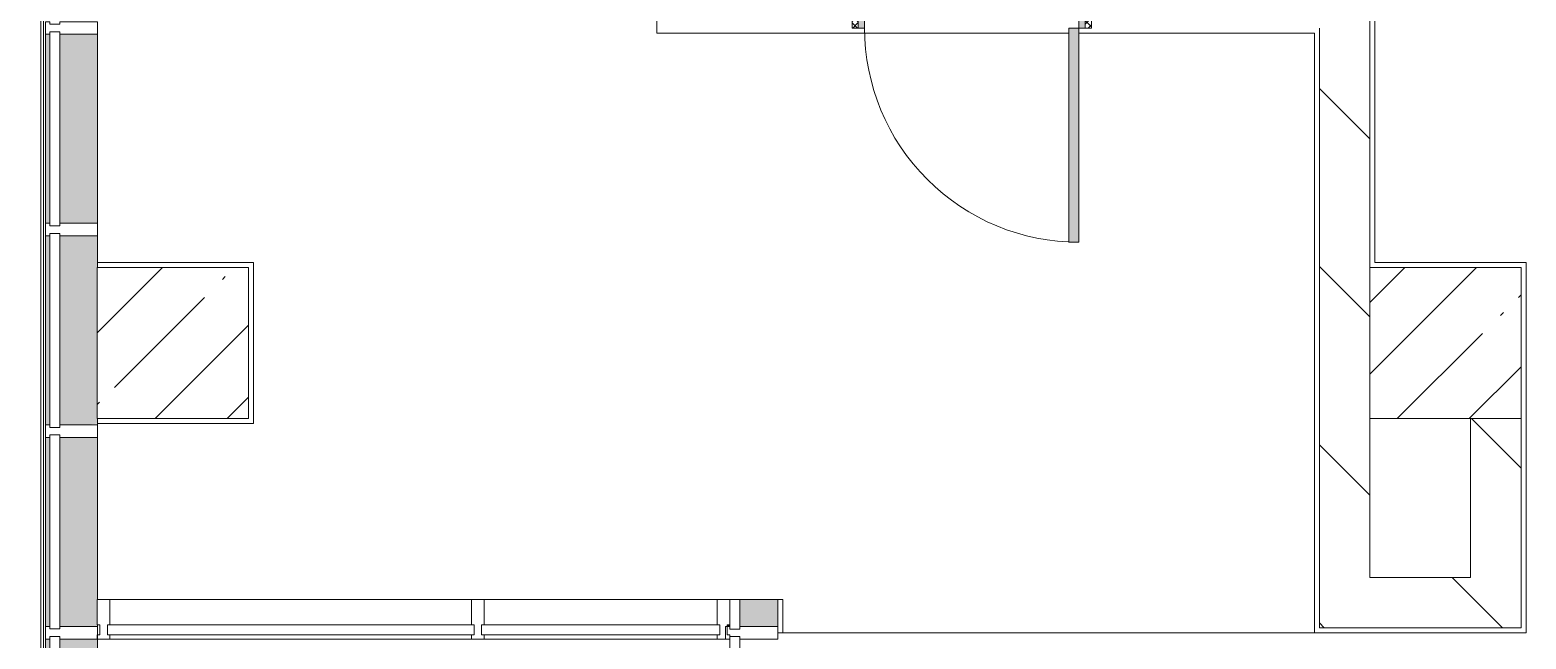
# Model space of a CAD drawing. Header units: millimetres. Extents: x 81459 to 274965, y -8553 to 29000.
# Drawn here: x 151552 to 157489, y 20725 to 23143 of the extents above; entities that cross this region are included whole.
import ezdxf

# ---------------------------------------------------------------- set-up
doc = ezdxf.new("R2010")
doc.units = ezdxf.units.MM
for name, color, linetype, lineweight, true_color in [('A-DETL-GENF-2', 7, 'Continuous', 5, 0xaaaaaa), ('A-DETL-GENF-3', 7, 'Continuous', 5, 0xe2e2e2), ('A-DOOR-6', 7, 'Continuous', 5, 0xe2e2e2), ('A-DOOR-7', 7, 'Continuous', 5, 0xaaaaaa), ('A-DOOR-FRAM-4', 7, 'Continuous', 5, 0xe2e2e2), ('A-DOOR-FRAM-5', 7, 'Continuous', 5, 0xaaaaaa), ('A-FLOR-2', 7, 'Continuous', 5, 0xaaaaaa), ('A-GLAZ-CWMG-3', 7, 'Continuous', 5, 0x383e42)]:
    doc.layers.add(name, color=color, linetype=linetype, lineweight=lineweight, true_color=true_color)
for name, color, linetype, lineweight in [('A-GLAZ-CURT-2', 7, 'Continuous', 5), ('A-GLAZ-CWMG-2', 7, 'Continuous', 5), ('I-WALL-3', 7, 'Continuous', 5), ('S-COLS-1', 7, 'Continuous', 5)]:
    doc.layers.add(name, color=color, linetype=linetype, lineweight=lineweight)
pattern_1 = [(135, (147759.1, 0), (-353.553, -353.553), [])]

# ---------------------------------------------------------------- blocks, each defined once
blk = doc.blocks.new('Системная панель - Стекло - 40мм-V40-1_7_3_птичка')
at = {"layer": 'A-GLAZ-CURT-2'}
for p, q in [((385, 40), (-385, 40)), ((-385, 40), (-385, 0)), ((-385, 0), (385, 0)), ((385, 0), (385, 40))]:
    blk.add_line(p, q, dxfattribs=at)
blk = doc.blocks.new('Прямоугольный импост - Импост структурный с накладкой - 190мм-23186010-1_7_3_птичка')
at = {"layer": 'A-GLAZ-CWMG-3'}
for points in [[(3861.1, 23175.1), (3871.1, 23175.1), (3871.1, 23925.1), (3854.1, 23925.1), (3854.1, 23175.1)], [(4031.1, 23175.1), (4061.1, 23175.1), (4060, 23925.1), (3911.1, 23925.1), (3911.1, 23175.1), (4006.1, 23175.1)]]:
    blk.add_hatch(color=256, dxfattribs=at).paths.add_polyline_path(points)
at = {"layer": 'A-GLAZ-CWMG-2'}
for p, q in [((3854.1, 23175.1), (3854.1, 23925.1)), ((4061.1, 23175.1), (4061.1, 23925.1))]:
    blk.add_line(p, q, dxfattribs=at)
blk = doc.blocks.new('Прямоугольный импост - Импост структурный с накладкой - 190мм-22862219-1_7_3_птичка')
at = {"layer": 'A-GLAZ-CWMG-2'}
for p, q in [((-25, 0), (-25, 17)), ((-25, 17), (25, 17)), ((-15, 0), (-25, 0)), ((-15, -40), (-15, 0)), ((25, 0), (15, 0)), ((15, 0), (15, -40)), ((25, 17), (25, 0)), ((-25, -190), (-25, -40)), ((-25, -40), (-15, -40)), ((15, -40), (25, -40)), ((25, -40), (25, -190)), ((25, -190), (-25, -190))]:
    blk.add_line(p, q, dxfattribs=at)
blk = doc.blocks.new('Системная панель - Стекло - 40мм-23189506-1_7_3_птичка')
at = {"layer": 'A-GLAZ-CURT-2'}
for p, q in [((727.5, 40), (-727.5, 40)), ((-727.5, 40), (-727.5, 0)), ((-727.5, 0), (727.5, 0)), ((727.5, 0), (727.5, 40))]:
    blk.add_line(p, q, dxfattribs=at)
blk = doc.blocks.new('Прямоугольный импост - Импост структурный с накладкой - 160мм-19877844-1_7_3_птичка')
at = {"layer": 'A-GLAZ-CWMG-2'}
for p, q in [((-50, 0), (-50, 17)), ((-50, 17), (0, 17)), ((-40, 0), (-50, 0)), ((-40, -40), (-40, 0)), ((0, 0), (-10, 0)), ((-10, 0), (-10, -40)), ((0, 7), (0, 0)), ((-50, -140), (-50, -40)), ((-50, -40), (-40, -40)), ((-10, -40), (0, -40)), ((0, -40), (0, -140)), ((0, -140), (-50, -140))]:
    blk.add_line(p, q, dxfattribs=at)
blk = doc.blocks.new('Прямоугольный импост - Импост структурный с накладкой - 190мм-24242608-1_7_3_птичка')
at = {"layer": 'A-GLAZ-CWMG-3'}
for points in [[(6610, 20775), (6760, 20775), (6760, 20882), (6610, 20882)], [(6570, 20775), (6570, 20782), (6560, 20782), (6560, 20775)]]:
    blk.add_hatch(color=256, dxfattribs=at).paths.add_polyline_path(points)
at = {"layer": 'A-GLAZ-CWMG-2'}
for p in [(6610, 20882), (6760, 20775)]:
    blk.add_line(p, (6760, 20882), dxfattribs=at)
blk = doc.blocks.new('Прямоугольный импост - Импост структурный с накладкой - 160мм-19877847-1_7_3_птичка')
at = {"layer": 'A-GLAZ-CWMG-2'}
for p, q in [((0, 17), (-50, 17)), ((-50, 17), (-50, 0)), ((-50, 0), (-40, 0)), ((-40, 0), (-40, -40)), ((-10, -40), (-10, 0)), ((-10, 0), (0, 0)), ((0, 0), (0, 17)), ((-40, -40), (-50, -40)), ((-50, -40), (-50, -140)), ((0, -40), (-10, -40)), ((0, -140), (0, -40)), ((-50, -140), (0, -140))]:
    blk.add_line(p, q, dxfattribs=at)
blk = doc.blocks.new('Прямоугольный импост - Импост структурный с накладкой - 160мм-23189503-1_7_3_птичка')
at = {"layer": 'A-GLAZ-CWMG-2'}
for p, q in [((5545, 20882), (4110, 20882)), ((5545, 20725), (4110, 20725))]:
    blk.add_line(p, q, dxfattribs=at)
blk = doc.blocks.new('Системная панель - Стекло - 40мм-23998919-1_7_3_птичка')
at = {"layer": 'A-GLAZ-CURT-2'}
for p, q in [((385, 40), (-385, 40)), ((-385, 40), (-385, 0)), ((385, 0), (385, 40)), ((-385, 0), (385, 0))]:
    blk.add_line(p, q, dxfattribs=at)
blk = doc.blocks.new('Прямоугольный импост - Импост структурный с накладкой - 190мм-23188961-1_7_3_птичка')
at = {"layer": 'A-GLAZ-CWMG-3'}
for points in [[(3871.1, 21150.1), (3871.1, 21525.1), (3854.1, 21525.1), (3854.1, 21150.1), (3861.1, 21150.1)], [(4031.1, 21150.1), (4061.1, 21150.1), (4060, 21525.1), (3911.1, 21525.1), (3911.1, 21150.1), (4006.1, 21150.1)]]:
    blk.add_hatch(color=256, dxfattribs=at).paths.add_polyline_path(points)
at = {"layer": 'A-GLAZ-CWMG-2'}
for p, q in [((3854.1, 21150.1), (3854.1, 21525.1)), ((4061.1, 21150.1), (4061.1, 21525.1))]:
    blk.add_line(p, q, dxfattribs=at)
blk = doc.blocks.new('110_Дверь_СКБ_1Ст_Внутренняя1 - Д-8т 950x2100h_СУ-31746493-1_7_3_птичка')
at = {"layer": 'A-DOOR-6'}
h = blk.add_hatch(color=256, dxfattribs=at)
h.paths.add_polyline_path([(-412.5, 40), (-437.5, 40), (-437.5, -40), (-402.5, -40), (-402.5, 0), (-412.5, 0)])
h.paths.add_polyline_path([(437.5, 40), (437.5, 0), (427.5, 0), (427.5, -40), (462.5, -40), (462.5, 40)])
at = {"layer": 'A-DOOR-7'}
h = blk.add_hatch(dxfattribs=at)
h.set_pattern_fill('FP_125', color=256, style=0, pattern_type=2)
h.set_pattern_definition([(135, (1826.41, 104.685), (-14.14214, -14.14214), []), (225, (1826.41, 104.685), (14.14214, -14.14214), [])])
h.paths.add_polyline_path([(462.5, 40), (462.5, -40), (487.5, -40), (487.5, 40)])
at = {"layer": 'A-DOOR-FRAM-4'}
for points in [[(-412.5, 890), (-412.5, 40), (-372.5, 40), (-372.5, 890)], [(-462.5, -40), (-492.5, -40), (-492.5, -48), (-422.5, -48), (-422.5, -40), (-456.7, -40)], [(456.5, -40), (447.5, -40), (447.5, -48), (517.5, -48), (517.5, -40), (462.5, -40)]]:
    blk.add_hatch(color=256, dxfattribs=at).paths.add_polyline_path(points)
at = {"layer": 'A-DOOR-FRAM-5'}
h = blk.add_hatch(dxfattribs=at)
h.set_pattern_fill('FP_126', color=256, style=0, pattern_type=2)
h.set_pattern_definition([(45, (-296.384, 104.685), (-14.1421, 14.1421), []), (135, (-296.384, 104.685), (-14.1421, -14.1421), [])])
h.paths.add_polyline_path([(-462.5, 40), (-456.7, -40), (-437.5, -40), (-437.5, 40)])
at = {"layer": 'A-DOOR-7'}
for p, q in [((-412.5, 890), (-412.5, 40)), ((-372.5, 890), (-412.5, 890)), ((-372.5, 40), (-372.5, 890)), ((-412.5, 40), (-372.5, 40))]:
    blk.add_line(p, q, dxfattribs=at)
blk.add_arc((-412.5, 40), 850, 360, 90, dxfattribs=at)
at = {"layer": 'A-DOOR-FRAM-5'}
for p, q in [((-437.5, 40), (-462.5, 40)), ((-462.5, 40), (-462.5, -40)), ((-412.5, 40), (-437.5, 40)), ((-437.5, 40), (-437.5, -40)), ((-437.5, -40), (-437.5, 40)), ((-412.5, 0), (-412.5, 40)), ((-402.5, 0), (-412.5, 0)), ((-402.5, -40), (-402.5, 0)), ((437.5, 0), (427.5, 0)), ((427.5, 0), (427.5, -40)), ((437.5, 40), (437.5, 0)), ((462.5, 40), (437.5, 40)), ((462.5, -40), (462.5, 40)), ((487.5, 40), (462.5, 40)), ((462.5, 40), (462.5, -40)), ((487.5, -40), (487.5, 40)), ((-422.5, -40), (-492.5, -40)), ((-492.5, -40), (-492.5, -48)), ((-492.5, -48), (-422.5, -48)), ((-462.5, -40), (-437.5, -40)), ((-422.5, -39), (-437.5, -39)), ((-437.5, -39), (-437.5, -40)), ((-437.5, -40), (-402.5, -40)), ((-437.5, -40), (-422.5, -40)), ((-422.5, -40), (-422.5, -39)), ((-422.5, -48), (-422.5, -40)), ((427.5, -40), (462.5, -40)), ((462.5, -39), (447.5, -39)), ((447.5, -39), (447.5, -40)), ((447.5, -40), (462.5, -40)), ((517.5, -40), (447.5, -40)), ((447.5, -40), (447.5, -48)), ((447.5, -48), (517.5, -48)), ((462.5, -40), (462.5, -39)), ((462.5, -40), (487.5, -40)), ((517.5, -48), (517.5, -40))]:
    blk.add_line(p, q, dxfattribs=at)
blk = doc.blocks.new('Прямоугольный импост - Импост структурный с накладкой - 190мм-23190277-1_7_3_птичка')
at = {"layer": 'A-GLAZ-CWMG-3'}
for points in [[(3861.1, 19950.1), (3871.1, 19950.1), (3871.1, 20725.1), (3854.1, 20725.1), (3854.1, 19950.1)], [(4006.1, 19950.1), (4061.1, 19950.1), (4060, 20725.1), (3911.1, 20725), (3911.1, 19950.1)], [(3871.1, 19950.1), (3911.1, 19950.1), (3910, 20627.1), (3871.1, 20627.1), (3871.1, 20192.4)]]:
    blk.add_hatch(color=256, dxfattribs=at).paths.add_polyline_path(points)
at = {"layer": 'A-GLAZ-CWMG-2'}
for p, q in [((3854.1, 19950.1), (3854.1, 20725.1)), ((4061.1, 19950.1), (4061.1, 20725.1)), ((3871.1, 19950.1), (3871.1, 20627.1)), ((3911.1, 19950.1), (3911.1, 20627.1))]:
    blk.add_line(p, q, dxfattribs=at)
blk = doc.blocks.new('Системная панель - Стекло - 40мм-31929511-1_7_3_птичка')
at = {"layer": 'A-GLAZ-CURT-2'}
for p, q in [((58.5, 40), (-58.5, 40)), ((-58.5, 40), (-58.5, 0)), ((-58.5, 0), (58.5, 0)), ((58.5, 0), (58.5, 40))]:
    blk.add_line(p, q, dxfattribs=at)
blk = doc.blocks.new('Прямоугольный импост - Импост структурный с накладкой - 190мм-23188962-1_7_3_птичка')
at = {"layer": 'A-GLAZ-CWMG-3'}
for points in [[(3861.1, 20775.1), (3871.1, 20775.1), (3871.1, 21150.1), (3854.1, 21150.1), (3854.1, 20775.1)], [(4060, 20775.1), (4061.1, 20775.1), (4060, 21150.1), (3911.1, 21150.1), (3911.1, 20775.1), (4031.1, 20775.1)]]:
    blk.add_hatch(color=256, dxfattribs=at).paths.add_polyline_path(points)
at = {"layer": 'A-GLAZ-CWMG-2'}
for p, q in [((3854.1, 20775.1), (3854.1, 21150.1)), ((4061.1, 20882), (4061.1, 21150.1)), ((4061.1, 20775.1), (4061.1, 20782))]:
    blk.add_line(p, q, dxfattribs=at)
blk = doc.blocks.new('Прямоугольный импост - Импост структурный с накладкой - 190мм-V52-1_7_3_птичка')
at = {"layer": 'A-GLAZ-CWMG-2'}
for p, q in [((-25, 0), (-25, 17)), ((-25, 17), (25, 17)), ((-15, 0), (-25, 0)), ((-15, -40), (-15, 0)), ((25, 17), (25, 0)), ((-25, -190), (-25, -40)), ((-25, -40), (-15, -40)), ((25, -40), (25, -190)), ((25, -190), (-25, -190))]:
    blk.add_line(p, q, dxfattribs=at)
blk = doc.blocks.new('Системная панель - Стекло - 40мм-23770450-1_7_3_птичка')
at = {"layer": 'A-GLAZ-CURT-2'}
for p, q in [((472.5, 40), (-472.5, 40)), ((-472.5, 40), (-472.5, 0)), ((-472.5, 0), (472.5, 0)), ((472.5, 0), (472.5, 40))]:
    blk.add_line(p, q, dxfattribs=at)
blk = doc.blocks.new('Прямоугольный импост - Импост структурный с накладкой - 160мм-23770448-1_7_3_птичка')
at = {"layer": 'A-GLAZ-CWMG-2'}
for p, q in [((6520, 20882), (5595, 20882)), ((6520, 20725), (5595, 20725))]:
    blk.add_line(p, q, dxfattribs=at)
blk = doc.blocks.new('Прямоугольный импост - Импост структурный с накладкой - 160мм-19877843-1_7_3_птичка')
at = {"layer": 'A-GLAZ-CWMG-2'}
for p, q in [((-25, 0), (-25, 17)), ((-25, 17), (25, 17)), ((-15, 0), (-25, 0)), ((-15, -40), (-15, 0)), ((25, 0), (15, 0)), ((15, 0), (15, -40)), ((25, 17), (25, 0)), ((-25, -140), (-25, -40)), ((-25, -40), (-15, -40)), ((15, -40), (25, -40)), ((25, -40), (25, -140)), ((25, -140), (-25, -140))]:
    blk.add_line(p, q, dxfattribs=at)
blk = doc.blocks.new('BSC_Колонна _Прямоугольная - 600х600-V126-1_7_3_птичка')
at = {"layer": 'S-COLS-1'}
h = blk.add_hatch(dxfattribs=at)
h.set_pattern_fill('FP_144', color=256, style=0, pattern_type=2)
h.set_pattern_definition([(45, (-4360, -21900), (-285.123, 285.123), []), (45, (-4074.88, -21900), (-285.123, 285.123), [504.031, -100.806, 16.764, -84.042])])
h.paths.add_polyline_path([(163.6, -300), (300, -300), (300, 300), (-300, 300), (-300, -300), (44.3, -300)])
for p, q in [((300, 300), (-300, 300)), ((-300, 300), (-300, -300)), ((300, -300), (300, 300)), ((-300, -300), (300, -300))]:
    blk.add_line(p, q, dxfattribs=at)
blk = doc.blocks.new('Прямоугольный импост - Импост структурный с накладкой - 190мм-V131-1_7_3_птичка')
at = {"layer": 'A-GLAZ-CWMG-2'}
for p, q in [((-25, 0), (-25, 17)), ((-25, 17), (25, 17)), ((-15, 0), (-25, 0)), ((-15, -40), (-15, 0)), ((25, 17), (25, 0)), ((-25, -190), (-25, -40)), ((-25, -40), (-15, -40)), ((25, -40), (25, -190)), ((25, -190), (-25, -190))]:
    blk.add_line(p, q, dxfattribs=at)
blk = doc.blocks.new('Дверь_Витражная_остекление_ - ДВН_ДАО_Главный вход_1800 в свету 3-32257949-1_7_3_птичка')
at = {"layer": 'A-DETL-GENF-3'}
for points in [[(-707, -109.5), (-707, -17), (-752, -17), (-752, -504), (-707, -504), (-707, -135.7)], [(860, -187.5), (860, -17), (815, -17), (815, -1000), (860, -1000)]]:
    blk.add_hatch(color=256, dxfattribs=at).paths.add_polyline_path(points)
at = {"layer": 'A-DETL-GENF-2'}
for p, q in [((-752, -504), (-752, -17)), ((-752, -17), (-752, -504)), ((-707, -504), (-707, -17)), ((-707, -504), (-707, -17)), ((815, -1000), (815, -17)), ((815, -17), (815, -1000)), ((860, -1000), (860, -17)), ((860, -1000), (860, -17)), ((-752, -80), (-707, -80)), ((-742, -424), (-742, -80)), ((-698, -424), (-698, -80)), ((806, -920), (806, -80)), ((860, -80), (815, -80)), ((850, -920), (850, -80)), ((-752, -424), (-707, -424)), ((-752, -504), (-707, -504)), ((-752, -504), (-707, -504)), ((860, -920), (815, -920)), ((860, -1000), (815, -1000)), ((815, -1000), (860, -1000))]:
    blk.add_line(p, q, dxfattribs=at)
at = {"layer": 'A-DOOR-7'}
for p, q in [((-860, 40), (-752, 40)), ((-860, 0), (-860, 40)), ((-752, 40), (-752, 0)), ((752, 40), (860, 40)), ((752, 0), (752, 40)), ((860, 40), (860, 0)), ((-752, 0), (-860, 0)), ((-752, -504), (-752, -17)), ((860, 0), (752, 0)), ((752, -1000), (752, -17))]:
    blk.add_line(p, q, dxfattribs=at)
for centre, radius, start, end in [((-752, 0), 504, 270, 358.01682), ((752, 0), 1000, 180.98524, 270)]:
    blk.add_arc(centre, radius, start, end, dxfattribs=at)
blk = doc.blocks.new('Системная панель - Стекло - 40мм-V141-1_7_3_птичка')
at = {"layer": 'A-GLAZ-CURT-2'}
for p, q in [((385, 40), (-385, 40)), ((-385, 40), (-385, 0)), ((-385, 0), (385, 0)), ((385, 0), (385, 40))]:
    blk.add_line(p, q, dxfattribs=at)
blk = doc.blocks.new('Прямоугольный импост - Импост структурный с накладкой - 190мм-V142-1_7_3_птичка')
at = {"layer": 'A-GLAZ-CWMG-3'}
for points in [[(3871.1, 21575.1), (3871.1, 22325.1), (3854.1, 22325.1), (3854.1, 21575.1), (3861.1, 21575.1)], [(4006.1, 21575.1), (4061.1, 21580), (4060, 22325.1), (3911.1, 22325.1), (3911.1, 21575.1)]]:
    blk.add_hatch(color=256, dxfattribs=at).paths.add_polyline_path(points)
at = {"layer": 'A-GLAZ-CWMG-2'}
for p, q in [((3854.1, 21575.1), (3854.1, 22325.1)), ((4061.1, 22200), (4061.1, 22325.1)), ((4061.1, 21575.1), (4061.1, 21600))]:
    blk.add_line(p, q, dxfattribs=at)
blk = doc.blocks.new('Прямоугольный импост - Импост структурный с накладкой - 170мм-23186685-1_7_3_птичка')
at = {"layer": 'A-GLAZ-CWMG-2'}
for p, q in [((3836.1, 20672.1), (3836.1, 27150.1)), ((3846.1, 20672.1), (3846.1, 27150.1))]:
    blk.add_line(p, q, dxfattribs=at)
blk = doc.blocks.new('BSC_Колонна _Прямоугольная - 600х600-23998051-1_7_3_птичка')
at = {"layer": 'S-COLS-1'}
h = blk.add_hatch(dxfattribs=at)
h.set_pattern_fill('FP_162', color=256, style=0, pattern_type=2)
h.set_pattern_definition([(45, (-9410, -21900), (-285.123, 285.123), []), (45, (-9124.88, -21900), (-285.123, 285.123), [504.031, -100.806, 16.764, -84.042])])
h.paths.add_polyline_path([(300, -300), (300, 300), (-300, 300), (-300, -300), (2.1, -300)])
for p, q in [((300, 300), (-300, 300)), ((-300, 300), (-300, -300)), ((300, -300), (300, 300)), ((-300, -300), (300, -300))]:
    blk.add_line(p, q, dxfattribs=at)
blk = doc.blocks.new('Дверь_Витражная_СКБ_2Ст - ВН-1_ ДВН_ДАО_Главный вход_1800 в свету 3-31912953-1_7_3_птичка')
at = {"layer": 'A-DETL-GENF-3'}
for points in [[(-777, -17), (-822, -17), (-822, -554), (-777, -554), (-777, -25)], [(768, -25), (768, -17), (723, -17), (723, -1000), (768, -1000), (768, -35)]]:
    blk.add_hatch(color=256, dxfattribs=at).paths.add_polyline_path(points)
at = {"layer": 'A-DETL-GENF-2'}
for p, q in [((732, 40), (732, 0)), ((732, 40), (732, 0)), ((-822, -554), (-822, -17)), ((-822, -17), (-822, -554)), ((-777, -554), (-777, -17)), ((-777, -554), (-777, -17)), ((723, -1000), (723, -17)), ((723, -17), (723, -1000)), ((768, -1000), (768, -17)), ((768, -1000), (768, -17)), ((-822, -80), (-777, -80)), ((-812, -474), (-812, -80)), ((-768, -474), (-768, -80)), ((714, -920), (714, -80)), ((768, -80), (723, -80)), ((758, -920), (758, -80)), ((-822, -474), (-777, -474)), ((-822, -554), (-777, -554)), ((-822, -554), (-777, -554)), ((768, -920), (723, -920)), ((768, -1000), (723, -1000)), ((723, -1000), (768, -1000))]:
    blk.add_line(p, q, dxfattribs=at)
at = {"layer": 'A-DOOR-7'}
for p, q in [((-885, 40), (-777, 40)), ((-885, 0), (-885, 40)), ((-777, 40), (-777, 0)), ((777, 40), (885, 40)), ((777, 0), (777, 40)), ((885, 40), (885, 0)), ((-777, 0), (-885, 0)), ((-822, -554), (-822, -17)), ((732, -1000), (732, -17)), ((885, 0), (777, 0))]:
    blk.add_line(p, q, dxfattribs=at)
for centre, radius, start, end in [((-822, 0), 554, 270, 358.19581), ((732, 0), 1000, 180.98524, 270)]:
    blk.add_arc(centre, radius, start, end, dxfattribs=at)

msp = doc.modelspace()

# ---------------------------------------------------------------- hatches: boundary and pattern name
at = {"layer": 'I-WALL-3'}
h = msp.add_hatch(dxfattribs=at)
h.set_pattern_fill('FP_63', color=256, style=0, pattern_type=2)
h.set_pattern_definition(pattern_1)
h.paths.add_polyline_path([(156669.1, 20970), (156869.1, 20970), (156869.1, 23150), (156669.1, 23150), (156669.1, 20980.8)])
h = msp.add_hatch(dxfattribs=at)
h.set_pattern_fill('FP_63', color=256, style=0, pattern_type=2)
h.set_pattern_definition(pattern_1)
h.paths.add_polyline_path([(157469.1, 20970), (157469.1, 21600), (157269.1, 21600), (157269.1, 20970)])
h = msp.add_hatch(dxfattribs=at)
h.set_pattern_fill('FP_63', color=256, style=0, pattern_type=2)
h.set_pattern_definition(pattern_1)
h.paths.add_polyline_path([(157462, 20770), (157469.1, 20770), (157469.1, 20970), (156669.1, 20970), (156669.1, 20770), (156869.1, 20770)])

# ---------------------------------------------------------------- linework, layer by layer
at = {"layer": 'A-FLOR-2'}
for p, q in [((154039.1, 23130), (154039.1, 25510)), ((156889.1, 24299), (156889.1, 22220)), ((155674.1, 23130), (154039.1, 23130)), ((156649.1, 23130), (155714.1, 23130)), ((156649.1, 20750), (156649.1, 23130)), ((151820.2, 22220), (152439.1, 22220)), ((152439.1, 22220), (152439.1, 21580)), ((156889.1, 22220), (157489.1, 22220)), ((157489.1, 22220), (157489.1, 20750)), ((152439.1, 21580), (151820.2, 21580)), ((154519.1, 20882), (154539.1, 20882)), ((154539.1, 20882), (154539.1, 20750)), ((157489.1, 20750), (154519.1, 20750))]:
    msp.add_line(p, q, dxfattribs=at)
at = {"layer": 'I-WALL-3'}
for p, q in [((156869.1, 22200), (156869.1, 24320)), ((156669.1, 23150), (156669.1, 20770)), ((156869.1, 20970), (156869.1, 21600)), ((157269.1, 21600), (157269.1, 20970)), ((157469.1, 20770), (157469.1, 21600)), ((157269.1, 20970), (156869.1, 20970)), ((156669.1, 20770), (157469.1, 20770))]:
    msp.add_line(p, q, dxfattribs=at)

# ---------------------------------------------------------------- block references
at = {"layer": 'A-DOOR-7'}
for name, p, rotation in [('110_Дверь_СКБ_1Ст_Внутренняя1 - Д-8т 950x2100h_СУ-31746493-1_7_3_птичка', (155301.6, 23190), 180), ('Дверь_Витражная_СКБ_2Ст - ВН-1_ ДВН_ДАО_Главный вход_1800 в свету 3-31912953-1_7_3_птичка', (151630.2, 19850.1), 269.9999999999999), ('Дверь_Витражная_остекление_ - ДВН_ДАО_Главный вход_1800 в свету 3-32257949-1_7_3_птичка', (154329.1, 19875), 269.9999999999999)]:
    msp.add_blockref(name, p, dxfattribs=dict(at, rotation=rotation))
at = {"layer": 'A-GLAZ-CURT-2', "rotation": 269.9999999999999}
for name, p in [('Системная панель - Стекло - 40мм-V40-1_7_3_птичка', (151630.2, 22750.1)), ('Системная панель - Стекло - 40мм-V141-1_7_3_птичка', (151630.2, 21950.1)), ('Системная панель - Стекло - 40мм-23998919-1_7_3_птичка', (151630.2, 21150.1)), ('Системная панель - Стекло - 40мм-31929511-1_7_3_птичка', (154329.1, 20823.5))]:
    msp.add_blockref(name, p, dxfattribs=at)
at = {"layer": 'A-GLAZ-CURT-2'}
for name, p in [('Системная панель - Стекло - 40мм-23189506-1_7_3_птичка', (152586.6, 20742)), ('Системная панель - Стекло - 40мм-23770450-1_7_3_птичка', (153816.6, 20742))]:
    msp.add_blockref(name, p, dxfattribs=at)
at = {"layer": 'A-GLAZ-CWMG-2'}
for name, p in [('Прямоугольный импост - Импост структурный с накладкой - 170мм-23186685-1_7_3_птичка', (147759.1, 0)), ('Прямоугольный импост - Импост структурный с накладкой - 190мм-23186010-1_7_3_птичка', (147759.1, -800)), ('Прямоугольный импост - Импост структурный с накладкой - 190мм-V142-1_7_3_птичка', (147759.1, 0)), ('Прямоугольный импост - Импост структурный с накладкой - 190мм-23188961-1_7_3_птичка', (147759.1, 0)), ('Прямоугольный импост - Импост структурный с накладкой - 190мм-23188962-1_7_3_птичка', (147759.1, 0)), ('Прямоугольный импост - Импост структурный с накладкой - 160мм-23189503-1_7_3_птичка', (147759.1, 0)), ('Прямоугольный импост - Импост структурный с накладкой - 160мм-23770448-1_7_3_птичка', (147759.1, 0)), ('Прямоугольный импост - Импост структурный с накладкой - 190мм-24242608-1_7_3_птичка', (147759.1, 0)), ('Прямоугольный импост - Импост структурный с накладкой - 190мм-23190277-1_7_3_птичка', (147759.1, 0))]:
    msp.add_blockref(name, p, dxfattribs=at)
at = {"layer": 'A-GLAZ-CWMG-2', "extrusion": (0, 0, -1)}
for name, p, rotation in [('Прямоугольный импост - Импост структурный с накладкой - 190мм-22862219-1_7_3_птичка', (-151630.2, 23150.1), 270.0000000000001), ('Прямоугольный импост - Импост структурный с накладкой - 190мм-22862219-1_7_3_птичка', (-151630.2, 22350.1), 270.0000000000001), ('Прямоугольный импост - Импост структурный с накладкой - 190мм-22862219-1_7_3_птичка', (-151630.2, 21550.1), 270.0000000000001), ('Прямоугольный импост - Импост структурный с накладкой - 160мм-19877843-1_7_3_птичка', (-153329.1, 20742), 180), ('Прямоугольный импост - Импост структурный с накладкой - 160мм-19877844-1_7_3_птичка', (-154329.1, 20742), 180), ('Прямоугольный импост - Импост структурный с накладкой - 190мм-V52-1_7_3_птичка', (-151630.2, 20750.1), 270.0000000000001), ('Прямоугольный импост - Импост структурный с накладкой - 190мм-V131-1_7_3_птичка', (-154329.1, 20750), 270.0000000000001)]:
    msp.add_blockref(name, p, dxfattribs=dict(at, rotation=rotation))
at = {"layer": 'A-GLAZ-CWMG-2', "rotation": 180}
msp.add_blockref('Прямоугольный импост - Импост структурный с накладкой - 160мм-19877847-1_7_3_птичка', (151819.1, 20742), dxfattribs=at)
at = {"layer": 'S-COLS-1'}
for name, p in [('BSC_Колонна _Прямоугольная - 600х600-V126-1_7_3_птичка', (152119.1, 21900)), ('BSC_Колонна _Прямоугольная - 600х600-23998051-1_7_3_птичка', (157169.1, 21900))]:
    msp.add_blockref(name, p, dxfattribs=at)

doc.saveas('drawing.dxf')
